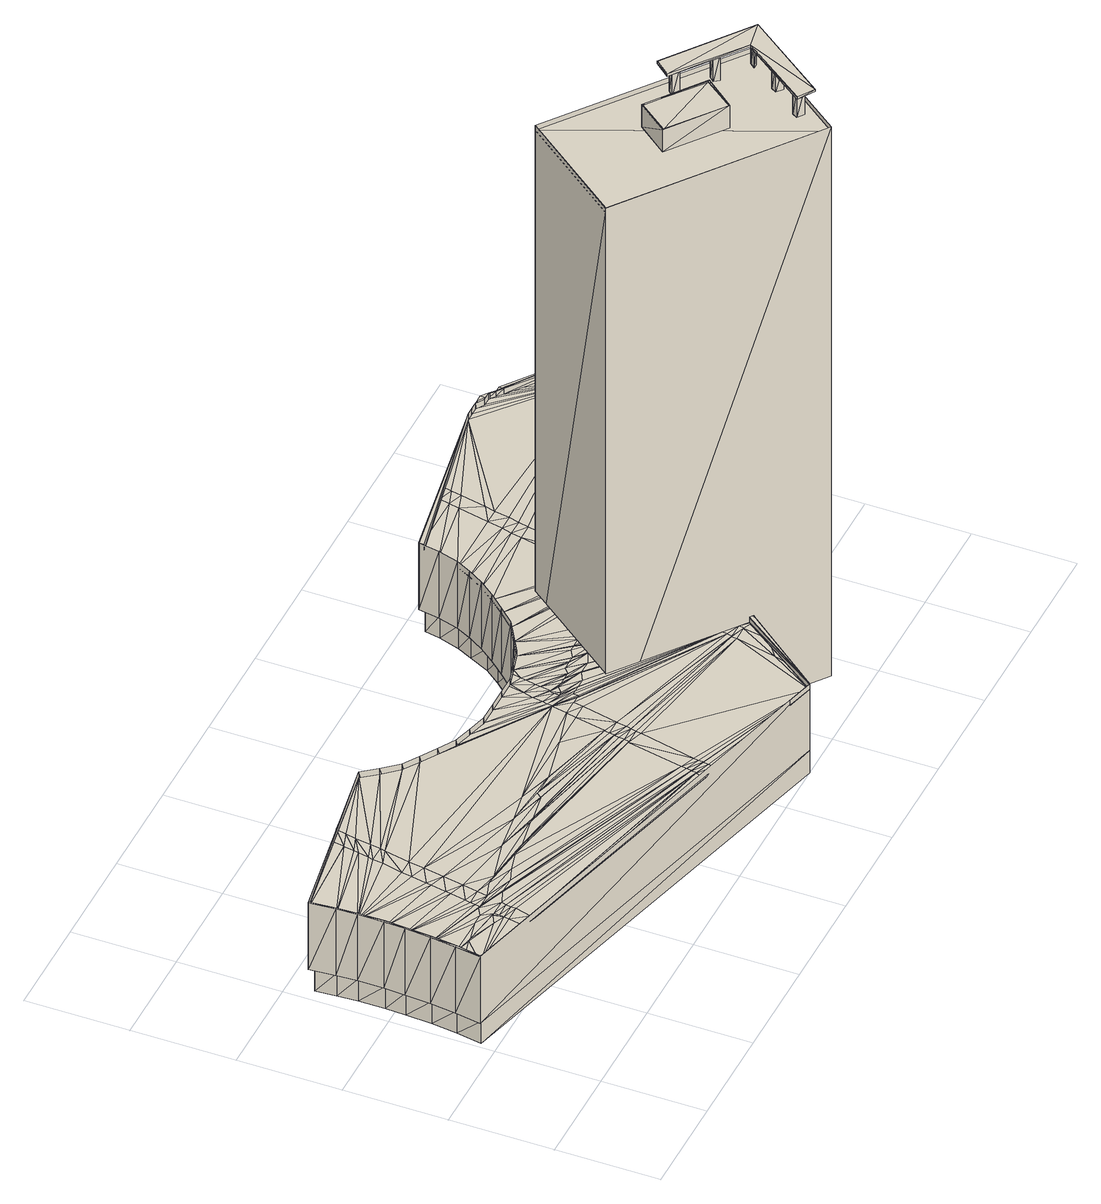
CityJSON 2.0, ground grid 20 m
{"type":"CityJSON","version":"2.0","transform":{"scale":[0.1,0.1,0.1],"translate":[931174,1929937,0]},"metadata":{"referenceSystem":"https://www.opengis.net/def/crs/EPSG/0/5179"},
"CityObjects":{
"building1":{"type":"Building","geometry":[{"type":"MultiSurface","lod":"3","boundaries":[[[0,1,2]],[[3,2,1]],[[2,3,4]],[[5,4,3]],[[4,5,6]],[[7,6,5]],[[6,7,8]],[[9,8,7]],[[8,9,10]],[[11,10,9]],[[10,11,12]],[[13,12,11]],[[12,13,14]],[[15,14,13]],[[14,15,16]],[[17,16,15]],[[16,17,18]],[[19,18,17]],[[18,19,20]],[[21,20,19]],[[20,21,22]],[[23,22,21]],[[22,23,24]],[[25,24,23]],[[24,25,26]],[[27,26,25]],[[26,27,28]],[[29,28,27]],[[28,29,30]],[[31,30,29]],[[30,31,32]],[[33,32,31]],[[32,33,34]],[[35,34,33]],[[34,35,36]],[[37,36,35]],[[36,37,38]],[[39,38,37]],[[38,39,40]],[[41,40,39]],[[40,41,42]],[[43,42,41]],[[42,43,44]],[[45,44,43]],[[44,45,46]],[[47,46,45]],[[46,47,48]],[[49,48,47]],[[48,49,50]],[[51,50,49]],[[50,51,52]],[[53,52,51]],[[52,53,54]],[[55,54,53]],[[54,55,56]],[[57,56,55]],[[56,57,58]],[[59,58,57]],[[58,59,60]],[[61,60,59]],[[60,61,62]],[[63,62,61]],[[62,63,64]],[[65,64,63]],[[64,65,66]],[[67,66,65]],[[66,67,68]],[[69,68,67]],[[68,69,70]],[[71,70,69]],[[70,71,72]],[[73,72,71]],[[72,73,74]],[[75,74,73]],[[74,75,76]],[[77,76,75]],[[76,77,78]],[[79,78,77]],[[78,79,80]],[[81,80,79]],[[80,81,82]],[[83,82,81]],[[82,83,84]],[[85,84,83]],[[84,85,86]],[[87,86,85]],[[86,87,88]],[[89,88,87]],[[88,89,90]],[[91,90,89]],[[90,91,92]],[[93,92,91]],[[92,93,94]],[[95,94,93]],[[94,95,96]],[[97,96,95]],[[96,97,0]],[[1,0,97]],[[57,55,59]],[[59,55,61]],[[37,35,39]],[[35,33,39]],[[33,31,39]],[[31,29,39]],[[29,27,39]],[[27,25,39]],[[39,25,41]],[[41,25,43]],[[43,25,45]],[[45,25,47]],[[47,25,49]],[[49,25,51]],[[51,25,53]],[[53,25,55]],[[55,25,61]],[[61,25,63]],[[63,25,65]],[[65,25,67]],[[25,23,67]],[[67,23,69]],[[69,23,71]],[[71,23,73]],[[23,21,73]],[[73,21,75]],[[75,21,77]],[[77,21,79]],[[79,21,81]],[[81,21,83]],[[83,21,85]],[[85,21,87]],[[87,21,89]],[[89,21,91]],[[91,21,93]],[[17,15,19]],[[15,13,19]],[[13,11,19]],[[19,11,21]],[[11,9,21]],[[9,7,21]],[[21,7,93]],[[93,7,95]],[[95,7,97]],[[97,7,1]],[[7,5,1]],[[5,3,1]],[[98,99,100]],[[101,100,99]],[[100,101,102]],[[103,102,101]],[[102,103,104]],[[105,104,103]],[[104,105,106]],[[107,106,105]],[[106,107,108]],[[109,108,107]],[[108,109,110]],[[111,110,109]],[[110,111,112]],[[113,112,111]],[[112,113,114]],[[115,114,113]],[[114,115,116]],[[117,116,115]],[[116,117,118]],[[119,118,117]],[[118,119,120]],[[121,120,119]],[[120,121,122]],[[123,122,121]],[[122,123,124]],[[125,124,123]],[[124,125,126]],[[127,126,125]],[[126,127,128]],[[129,128,127]],[[128,129,130]],[[131,130,129]],[[130,131,132]],[[133,132,131]],[[132,133,134]],[[135,134,133]],[[134,135,136]],[[137,136,135]],[[136,137,138]],[[139,138,137]],[[138,139,140]],[[141,140,139]],[[140,141,47]],[[142,47,141]],[[47,142,143]],[[144,143,142]],[[143,144,145]],[[146,145,144]],[[145,146,147]],[[148,147,146]],[[147,148,149]],[[150,149,148]],[[149,150,151]],[[152,151,150]],[[151,152,153]],[[154,153,152]],[[153,154,155]],[[156,155,154]],[[155,156,157]],[[158,157,156]],[[157,158,159]],[[160,159,158]],[[159,160,161]],[[162,161,160]],[[161,162,163]],[[164,163,162]],[[163,164,165]],[[166,165,164]],[[165,166,167]],[[168,167,166]],[[167,168,169]],[[170,169,168]],[[169,170,171]],[[172,171,170]],[[171,172,173]],[[174,173,172]],[[173,174,175]],[[176,175,174]],[[175,176,177]],[[178,177,176]],[[177,178,179]],[[180,179,178]],[[179,180,181]],[[182,181,180]],[[181,182,183]],[[184,183,182]],[[183,184,185]],[[186,185,184]],[[185,186,187]],[[188,187,186]],[[187,188,189]],[[190,189,188]],[[189,190,191]],[[192,191,190]],[[191,192,193]],[[194,193,192]],[[193,194,98]],[[99,98,194]],[[154,152,156]],[[156,152,158]],[[131,129,133]],[[129,127,133]],[[127,125,133]],[[133,125,135]],[[135,125,137]],[[125,123,137]],[[137,123,139]],[[139,123,141]],[[141,123,142]],[[142,123,144]],[[144,123,146]],[[146,123,148]],[[148,123,150]],[[150,123,152]],[[152,123,158]],[[158,123,160]],[[160,123,162]],[[162,123,164]],[[123,121,164]],[[164,121,166]],[[166,121,168]],[[168,121,170]],[[121,119,170]],[[170,119,172]],[[172,119,174]],[[174,119,176]],[[176,119,178]],[[178,119,180]],[[180,119,182]],[[182,119,184]],[[184,119,186]],[[186,119,188]],[[188,119,190]],[[115,113,117]],[[113,111,117]],[[111,109,117]],[[117,109,119]],[[109,107,119]],[[107,105,119]],[[119,105,190]],[[190,105,192]],[[192,105,194]],[[194,105,99]],[[105,103,99]],[[103,101,99]],[[195,0,196]],[[2,196,0]],[[197,195,198]],[[196,198,195]],[[199,197,200]],[[198,200,197]],[[196,2,201]],[[4,201,2]],[[198,196,202]],[[201,202,196]],[[200,198,203]],[[202,203,198]],[[201,4,204]],[[6,204,4]],[[202,201,205]],[[204,205,201]],[[203,202,206]],[[205,206,202]],[[204,6,207]],[[8,207,6]],[[205,204,208]],[[207,208,204]],[[206,205,209]],[[208,209,205]],[[207,8,210]],[[10,210,8]],[[208,207,211]],[[210,211,207]],[[209,208,212]],[[211,212,208]],[[210,10,213]],[[12,213,10]],[[211,210,214]],[[213,214,210]],[[212,211,215]],[[214,215,211]],[[213,12,216]],[[14,216,12]],[[214,213,217]],[[216,217,213]],[[215,214,218]],[[217,218,214]],[[216,14,219]],[[16,219,14]],[[217,216,220]],[[219,220,216]],[[218,217,221]],[[220,221,217]],[[219,16,222]],[[18,222,16]],[[220,219,223]],[[222,223,219]],[[221,220,224]],[[223,224,220]],[[222,18,225]],[[20,225,18]],[[223,222,226]],[[225,226,222]],[[224,223,227]],[[226,227,223]],[[225,20,228]],[[22,228,20]],[[226,225,229]],[[228,229,225]],[[227,226,230]],[[229,230,226]],[[228,22,231]],[[24,231,22]],[[229,228,232]],[[231,232,228]],[[230,229,233]],[[232,233,229]],[[231,24,234]],[[235,234,24]],[[232,231,236]],[[234,236,231]],[[233,232,237]],[[236,237,232]],[[234,235,238]],[[28,238,235]],[[236,234,239]],[[238,239,234]],[[237,236,240]],[[239,240,236]],[[238,28,241]],[[242,241,28]],[[239,238,243]],[[241,243,238]],[[240,239,244]],[[243,244,239]],[[241,242,245]],[[246,245,242]],[[243,241,247]],[[245,247,241]],[[244,243,248]],[[247,248,243]],[[245,246,249]],[[250,249,246]],[[247,245,251]],[[249,251,245]],[[248,247,252]],[[251,252,247]],[[249,250,253]],[[254,253,250]],[[251,249,255]],[[253,255,249]],[[252,251,256]],[[255,256,251]],[[253,254,257]],[[258,257,254]],[[255,253,259]],[[257,259,253]],[[256,255,260]],[[259,260,255]],[[257,258,261]],[[262,261,258]],[[259,257,263]],[[261,263,257]],[[260,259,264]],[[263,264,259]],[[261,262,265]],[[266,265,262]],[[263,261,267]],[[265,267,261]],[[264,263,268]],[[267,268,263]],[[265,266,46]],[[269,46,266]],[[267,265,270]],[[46,270,265]],[[268,267,271]],[[270,271,267]],[[46,269,272]],[[273,272,269]],[[270,46,274]],[[272,274,46]],[[271,270,275]],[[274,275,270]],[[272,273,276]],[[277,276,273]],[[274,272,278]],[[276,278,272]],[[275,274,279]],[[278,279,274]],[[276,277,280]],[[278,276,281]],[[280,281,276]],[[279,278,281]],[[281,280,282]],[[283,282,280]],[[54,284,283]],[[282,283,285]],[[284,285,283]],[[285,286,282]],[[284,54,287]],[[56,287,54]],[[285,284,288]],[[287,288,284]],[[286,285,289]],[[288,289,285]],[[195,197,0]],[[199,0,197]],[[287,56,288]],[[289,288,56]],[[290,291,292]],[[293,292,291]],[[292,293,294]],[[295,294,293]],[[294,295,296]],[[297,296,295]],[[296,297,298]],[[299,298,297]],[[298,299,300]],[[301,300,299]],[[300,301,290]],[[291,290,301]],[[295,293,297]],[[297,293,299]],[[293,291,299]],[[291,301,299]],[[300,290,298]],[[290,292,298]],[[294,296,292]],[[292,296,298]],[[302,303,304]],[[305,304,303]],[[304,305,306]],[[307,306,305]],[[306,307,308]],[[309,308,307]],[[308,309,302]],[[303,302,309]],[[310,311,312]],[[313,312,311]],[[312,313,314]],[[315,314,313]],[[314,315,316]],[[317,316,315]],[[316,317,310]],[[311,310,317]],[[318,319,320]],[[321,320,319]],[[320,321,322]],[[323,322,321]],[[322,323,324]],[[325,324,323]],[[324,325,318]],[[319,318,325]],[[326,327,328]],[[329,328,327]],[[328,329,330]],[[331,330,329]],[[330,331,332]],[[333,332,331]],[[332,333,326]],[[327,326,333]],[[334,335,336]],[[337,336,335]],[[336,337,338]],[[339,338,337]],[[338,339,340]],[[341,340,339]],[[340,341,334]],[[335,334,341]],[[305,303,307]],[[309,307,303]],[[313,311,315]],[[317,315,311]],[[321,319,323]],[[325,323,319]],[[329,327,331]],[[333,331,327]],[[337,335,339]],[[341,339,335]],[[304,306,302]],[[308,302,306]],[[312,314,310]],[[316,310,314]],[[320,322,318]],[[324,318,322]],[[328,330,326]],[[332,326,330]],[[336,338,334]],[[340,334,338]],[[342,343,344]],[[345,344,343]],[[346,347,348]],[[349,348,347]],[[350,351,352]],[[352,351,353]],[[353,351,354]],[[355,356,351]],[[351,356,354]],[[354,356,357]],[[357,356,358]],[[356,359,358]],[[358,359,360]],[[360,359,361]],[[359,362,361]],[[361,362,363]],[[362,364,363]],[[365,366,367]],[[367,366,368]],[[366,369,368]],[[369,370,368]],[[368,370,371]],[[370,372,371]],[[372,373,371]],[[371,373,374]],[[373,375,374]],[[374,375,376]],[[375,377,376]],[[376,377,378]],[[377,379,378]],[[378,379,380]],[[379,381,380]],[[380,381,382]],[[381,383,382]],[[382,383,384]],[[383,385,384]],[[385,386,384]],[[384,386,387]],[[386,388,387]],[[388,389,387]],[[387,389,390]],[[389,391,390]],[[390,391,392]],[[391,393,392]],[[393,394,392]],[[395,221,396]],[[221,397,396]],[[397,398,396]],[[396,398,399]],[[398,400,399]],[[399,400,401]],[[400,402,401]],[[401,402,403]],[[403,402,404]],[[405,406,407]],[[406,408,407]],[[408,409,407]],[[407,409,410]],[[409,411,410]],[[410,411,412]],[[411,413,412]],[[412,413,414]],[[413,415,414]],[[414,415,402]],[[415,416,402]],[[402,416,404]],[[404,416,417]],[[416,418,417]],[[417,418,419]],[[418,420,419]],[[419,420,394]],[[420,421,394]],[[421,422,394]],[[394,422,392]],[[422,423,392]],[[423,424,392]],[[392,424,425]],[[424,426,425]],[[426,427,425]],[[427,428,425]],[[425,428,429]],[[428,430,429]],[[430,431,429]],[[431,432,429]],[[432,433,429]],[[429,433,434]],[[433,435,434]],[[435,436,434]],[[436,437,434]],[[437,438,434]],[[434,438,439]],[[438,440,439]],[[440,441,439]],[[441,442,439]],[[442,443,439]],[[439,443,444]],[[443,445,444]],[[445,446,444]],[[446,447,444]],[[447,448,444]],[[444,448,449]],[[450,451,452]],[[451,453,452]],[[452,453,454]],[[454,453,455]],[[455,453,456]],[[453,457,456]],[[456,457,458]],[[457,459,458]],[[458,459,460]],[[459,461,460]],[[460,461,462]],[[462,461,463]],[[461,464,463]],[[463,464,465]],[[464,466,465]],[[465,466,467]],[[466,468,467]],[[467,468,469]],[[469,468,470]],[[468,471,470]],[[470,471,472]],[[472,471,473]],[[473,471,474]],[[471,475,474]],[[474,475,476]],[[476,475,477]],[[475,478,477]],[[477,478,479]],[[479,478,480]],[[478,481,480]],[[480,481,482]],[[481,483,482]],[[482,483,448]],[[483,484,448]],[[448,484,449]],[[484,485,449]],[[485,486,449]],[[449,486,487]],[[486,488,487]],[[487,488,489]],[[488,490,489]],[[490,491,489]],[[489,491,364]],[[491,492,364]],[[492,493,364]],[[364,493,363]],[[493,494,363]],[[363,494,495]],[[494,496,495]],[[496,497,495]],[[495,497,498]],[[498,497,499]],[[499,497,500]],[[497,501,500]],[[500,501,502]],[[502,501,503]],[[503,501,504]],[[501,505,504]],[[504,505,506]],[[505,507,506]],[[506,507,508]],[[507,509,508]],[[508,509,510]],[[510,509,511]],[[511,509,512]],[[512,509,513]],[[509,514,513]],[[514,515,513]],[[513,515,516]],[[516,515,517]],[[517,515,518]],[[515,519,518]],[[518,519,520]],[[519,521,520]],[[520,521,522]],[[521,523,522]],[[522,523,524]],[[524,523,525]],[[523,526,525]],[[525,526,527]],[[526,528,527]],[[527,528,529]],[[528,530,529]],[[529,530,531]],[[531,530,532]],[[530,533,532]],[[532,533,534]],[[533,535,534]],[[534,535,536]],[[537,538,539]],[[538,540,539]],[[539,540,541]],[[540,542,541]],[[541,542,543]],[[543,542,544]],[[544,542,545]],[[542,546,545]],[[545,546,547]],[[546,548,547]],[[547,548,549]],[[549,548,550]],[[550,548,551]],[[551,548,552]],[[552,548,553]],[[548,554,553]],[[553,554,555]],[[554,556,555]],[[555,556,557]],[[557,556,558]],[[558,556,559]],[[559,556,560]],[[556,561,560]],[[560,561,562]],[[562,561,563]],[[561,564,563]],[[563,564,535]],[[564,565,535]],[[565,566,535]],[[535,566,536]],[[536,566,567]],[[566,568,567]],[[567,568,569]],[[569,568,570]],[[568,571,570]],[[570,571,572]],[[572,571,573]],[[571,574,573]],[[574,575,573]],[[573,575,576]],[[577,578,579]],[[578,580,579]],[[579,580,581]],[[580,582,581]],[[581,582,575]],[[575,582,576]],[[576,582,583]],[[584,585,586]],[[585,587,586]],[[586,587,588]],[[587,589,588]],[[588,589,590]],[[589,591,590]],[[590,591,592]],[[592,591,593]],[[591,594,593]],[[593,594,595]],[[594,596,595]],[[595,596,597]],[[596,598,597]],[[597,598,599]],[[598,600,599]],[[599,600,601]],[[601,600,582]],[[600,602,582]],[[582,602,583]],[[538,227,540]],[[540,227,542]],[[542,227,546]],[[546,227,548]],[[548,227,554]],[[554,227,556]],[[556,227,561]],[[561,227,564]],[[564,227,565]],[[227,230,565]],[[565,230,566]],[[566,230,568]],[[568,230,571]],[[571,230,574]],[[574,230,575]],[[575,230,581]],[[581,230,579]],[[230,577,579]],[[355,603,356]],[[356,603,359]],[[603,604,359]],[[359,604,362]],[[604,605,362]],[[362,605,364]],[[605,606,364]],[[364,606,489]],[[606,607,489]],[[489,607,487]],[[607,608,487]],[[608,609,487]],[[487,609,449]],[[367,368,199]],[[368,371,199]],[[371,374,199]],[[199,374,610]],[[374,376,610]],[[610,376,611]],[[376,378,611]],[[611,378,609]],[[378,380,609]],[[609,380,449]],[[380,382,449]],[[449,382,444]],[[444,382,439]],[[382,384,439]],[[439,384,434]],[[384,387,434]],[[434,387,429]],[[387,390,429]],[[429,390,425]],[[425,390,392]],[[535,533,563]],[[563,533,562]],[[533,530,562]],[[530,528,562]],[[562,528,560]],[[528,526,560]],[[560,526,559]],[[526,523,559]],[[523,521,559]],[[559,521,558]],[[521,519,558]],[[558,519,557]],[[519,515,557]],[[515,514,557]],[[557,514,555]],[[514,509,555]],[[555,509,553]],[[509,507,553]],[[507,505,553]],[[553,505,552]],[[505,501,552]],[[501,497,552]],[[552,497,551]],[[497,496,551]],[[551,496,550]],[[496,494,550]],[[494,493,550]],[[493,492,550]],[[492,491,550]],[[491,490,550]],[[490,488,550]],[[488,486,550]],[[550,486,549]],[[486,485,549]],[[451,224,453]],[[453,224,457]],[[457,224,459]],[[459,224,461]],[[461,224,464]],[[464,224,466]],[[537,539,224]],[[539,541,224]],[[224,541,466]],[[466,541,468]],[[468,541,471]],[[541,543,471]],[[543,544,471]],[[471,544,475]],[[475,544,478]],[[544,545,478]],[[478,545,481]],[[545,547,481]],[[481,547,483]],[[483,547,484]],[[547,549,484]],[[484,549,485]],[[405,407,221]],[[407,410,221]],[[410,412,221]],[[221,412,397]],[[397,412,398]],[[398,412,400]],[[412,414,400]],[[400,414,402]],[[582,580,601]],[[578,233,580]],[[580,233,601]],[[601,233,599]],[[599,233,597]],[[597,233,595]],[[595,233,593]],[[593,233,592]],[[612,613,614]],[[614,613,615]],[[615,613,616]],[[616,613,240]],[[240,613,617]],[[617,613,233]],[[613,618,233]],[[618,619,233]],[[619,620,233]],[[620,270,233]],[[270,621,233]],[[621,622,233]],[[622,623,233]],[[623,286,233]],[[233,286,592]],[[592,286,590]],[[590,286,588]],[[588,286,586]],[[286,584,586]],[[406,450,408]],[[450,452,408]],[[408,452,409]],[[452,454,409]],[[409,454,411]],[[411,454,413]],[[454,455,413]],[[413,455,415]],[[455,456,415]],[[456,458,415]],[[415,458,416]],[[416,458,418]],[[458,460,418]],[[418,460,420]],[[420,460,421]],[[460,462,421]],[[421,462,422]],[[422,462,423]],[[462,463,423]],[[423,463,424]],[[424,463,426]],[[463,465,426]],[[426,465,427]],[[465,467,427]],[[427,467,428]],[[428,467,430]],[[467,469,430]],[[430,469,431]],[[469,470,431]],[[431,470,432]],[[432,470,433]],[[470,472,433]],[[433,472,435]],[[472,473,435]],[[435,473,436]],[[473,474,436]],[[436,474,437]],[[474,476,437]],[[437,476,438]],[[438,476,440]],[[440,476,441]],[[476,477,441]],[[441,477,442]],[[477,479,442]],[[442,479,443]],[[443,479,445]],[[479,480,445]],[[445,480,446]],[[446,480,447]],[[480,482,447]],[[447,482,448]],[[365,200,366]],[[366,200,369]],[[200,203,369]],[[369,203,370]],[[370,203,372]],[[203,206,372]],[[372,206,373]],[[373,206,375]],[[375,206,377]],[[377,206,379]],[[379,206,381]],[[381,206,383]],[[383,206,385]],[[206,209,385]],[[385,209,386]],[[386,209,388]],[[209,212,388]],[[388,212,389]],[[389,212,391]],[[391,212,393]],[[212,215,393]],[[393,215,394]],[[394,215,419]],[[419,215,417]],[[417,215,404]],[[404,215,403]],[[215,218,403]],[[403,218,401]],[[401,218,399]],[[399,218,396]],[[218,395,396]],[[585,289,587]],[[289,624,587]],[[587,624,589]],[[624,625,589]],[[589,625,591]],[[591,625,594]],[[625,626,594]],[[594,626,596]],[[626,627,596]],[[596,627,598]],[[627,628,598]],[[598,628,600]],[[600,628,602]],[[602,628,583]],[[628,629,583]],[[583,629,576]],[[576,629,573]],[[629,630,573]],[[573,630,572]],[[572,630,570]],[[570,630,569]],[[630,631,569]],[[569,631,567]],[[567,631,536]],[[536,631,534]],[[534,631,532]],[[532,631,531]],[[631,632,531]],[[531,632,529]],[[529,632,527]],[[527,632,525]],[[525,632,524]],[[632,633,524]],[[524,633,522]],[[522,633,520]],[[520,633,518]],[[518,633,517]],[[350,352,633]],[[633,352,517]],[[517,352,516]],[[352,353,516]],[[516,353,513]],[[513,353,512]],[[512,353,511]],[[353,354,511]],[[511,354,510]],[[354,357,510]],[[510,357,508]],[[508,357,506]],[[506,357,504]],[[504,357,503]],[[357,358,503]],[[503,358,502]],[[358,360,502]],[[502,360,500]],[[500,360,499]],[[360,361,499]],[[499,361,498]],[[361,363,498]],[[498,363,495]],[[634,635,636]],[[637,636,635]],[[636,637,638]],[[639,638,637]],[[638,639,640]],[[641,640,639]],[[640,641,634]],[[635,634,641]],[[637,635,639]],[[641,639,635]],[[636,642,634]],[[344,634,643]],[[642,643,634]],[[643,342,344]],[[642,636,638]],[[643,642,343]],[[638,343,642]],[[342,643,343]],[[343,638,345]],[[640,345,638]],[[345,640,344]],[[634,344,640]],[[644,645,646]],[[647,646,645]],[[648,649,644]],[[645,644,649]],[[650,651,648]],[[649,648,651]],[[646,647,650]],[[651,650,647]],[[650,648,646]],[[644,646,648]],[[652,647,645]],[[649,653,645]],[[653,649,654]],[[651,654,649]],[[654,651,652]],[[647,652,651]],[[348,652,346]],[[645,346,652]],[[346,645,347]],[[653,347,645]],[[347,653,349]],[[654,349,653]],[[349,654,348]],[[652,348,654]]]}]}
},
"vertices":[
[376,620,200],[376,620,50],[20,560,200],[20,560,50],[24,510,200],[24,510,50],[26,470,200],[26,470,50],[26,420,200],[26,420,50],[24,380,200],[24,380,50],[20,330,200],[20,330,50],[14,280,200],[14,280,50],[6,230,200],[6,230,50],[904,0,200],[904,0,50],[1031,160,200],[1031,160,50],[1256,320,200],[1256,320,50],[1521,670,200],[1521,670,50],[1528,680,200],[1528,680,50],[1531,690,200],[1531,690,50],[1534,700,200],[1534,700,50],[1534,710,200],[1534,710,50],[1533,710,200],[1533,710,50],[1529,720,200],[1529,720,50],[1523,730,200],[1523,730,50],[1438,790,200],[1438,790,50],[1424,800,200],[1424,800,50],[1409,810,200],[1409,810,50],[1394,820,200],[1394,820,50],[1378,820,200],[1378,820,50],[1362,830,200],[1362,830,50],[1346,830,200],[1346,830,50],[1330,830,200],[1330,830,50],[980,770,200],[980,770,50],[973,730,200],[973,730,50],[961,690,200],[961,690,50],[946,660,200],[946,660,50],[927,630,200],[927,630,50],[904,600,200],[904,600,50],[878,570,200],[878,570,50],[849,540,200],[849,540,50],[816,520,200],[816,520,50],[783,500,200],[783,500,50],[746,490,200],[746,490,50],[709,480,200],[709,480,50],[672,480,200],[672,480,50],[634,480,200],[634,480,50],[596,480,200],[596,480,50],[558,490,200],[558,490,50],[522,500,200],[522,500,50],[488,520,200],[488,520,50],[456,540,200],[456,540,50],[426,560,200],[426,560,50],[399,590,200],[399,590,50],[374,620,50],[374,620,0],[26,550,50],[26,550,0],[29,510,50],[29,510,0],[31,470,50],[31,470,0],[31,420,50],[31,420,0],[29,380,50],[29,380,0],[26,330,50],[26,330,0],[20,280,50],[20,280,0],[12,230,50],[12,230,0],[903,0,50],[903,0,0],[1027,170,50],[1027,170,0],[1252,320,50],[1252,320,0],[1514,670,50],[1514,670,0],[1520,670,50],[1520,670,0],[1523,690,50],[1523,690,0],[1524,700,50],[1524,700,0],[1523,710,50],[1523,710,0],[1519,720,50],[1519,720,0],[1513,730,50],[1513,730,0],[1504,740,50],[1504,740,0],[1418,800,50],[1418,800,0],[1406,810,50],[1406,810,0],[1394,820,0],[1382,820,50],[1382,820,0],[1369,820,50],[1369,820,0],[1356,820,50],[1356,820,0],[1343,820,50],[1343,820,0],[1329,820,50],[1329,820,0],[984,760,50],[984,760,0],[978,730,50],[978,730,0],[966,690,50],[966,690,0],[951,660,50],[951,660,0],[931,620,50],[931,620,0],[908,590,50],[908,590,0],[881,560,50],[881,560,0],[852,540,50],[852,540,0],[819,520,50],[819,520,0],[784,500,50],[784,500,0],[748,490,50],[748,490,0],[711,480,50],[711,480,0],[673,470,50],[673,470,0],[633,470,50],[633,470,0],[594,480,50],[594,480,0],[556,490,50],[556,490,0],[520,500,50],[520,500,0],[486,510,50],[486,510,0],[453,540,50],[453,540,0],[424,560,50],[424,560,0],[397,590,50],[397,590,0],[377,620,200],[23,560,200],[377,620,188],[23,560,188],[376,620,188],[20,560,188],[27,510,200],[27,510,188],[24,510,188],[29,470,200],[29,470,188],[26,470,188],[29,420,200],[29,420,188],[26,420,188],[27,380,200],[27,380,188],[24,380,188],[23,330,200],[23,330,188],[20,330,188],[18,280,200],[18,280,188],[14,280,188],[9,230,200],[9,230,188],[6,230,188],[903,0,200],[903,0,188],[904,0,188],[1028,170,200],[1028,170,188],[1031,160,188],[1253,320,200],[1253,320,188],[1256,320,188],[1519,670,200],[1519,670,188],[1521,670,188],[1524,680,200],[1527,680,200],[1524,680,188],[1527,680,188],[1528,690,200],[1528,690,188],[1531,690,188],[1528,700,200],[1531,700,200],[1528,700,188],[1531,700,188],[1527,710,200],[1530,710,200],[1527,710,188],[1530,710,188],[1523,720,200],[1526,720,200],[1523,720,188],[1526,720,188],[1518,730,200],[1520,730,200],[1518,730,188],[1520,730,188],[1509,730,200],[1512,740,200],[1509,730,188],[1512,740,188],[1418,800,200],[1419,810,200],[1418,800,188],[1419,810,188],[1406,810,200],[1408,810,200],[1406,810,188],[1408,810,188],[1396,820,200],[1394,820,188],[1396,820,188],[1383,820,200],[1383,830,200],[1383,820,188],[1383,830,188],[1369,830,200],[1370,830,200],[1369,830,188],[1370,830,188],[1357,830,200],[1357,830,188],[1344,830,188],[1344,830,200],[1331,830,200],[1331,830,188],[1330,830,188],[980,760,200],[980,760,188],[980,770,188],[1113,360,1295],[1113,360,1290],[1242,260,1295],[1242,260,1290],[1146,130,1295],[1146,130,1290],[1178,110,1295],[1178,110,1290],[1298,270,1295],[1298,270,1290],[1138,390,1295],[1138,390,1290],[1173,150,1290],[1173,150,1230],[1167,140,1290],[1167,140,1230],[1179,130,1290],[1179,130,1230],[1185,140,1290],[1185,140,1230],[1221,210,1290],[1221,210,1230],[1215,200,1290],[1215,200,1230],[1227,190,1290],[1227,190,1230],[1233,200,1290],[1233,200,1230],[1197,310,1290],[1197,310,1230],[1205,300,1290],[1205,300,1230],[1214,310,1290],[1214,310,1230],[1206,320,1290],[1206,320,1230],[1134,360,1290],[1134,360,1230],[1143,350,1290],[1143,350,1230],[1152,360,1290],[1152,360,1230],[1144,370,1290],[1144,370,1230],[1259,260,1290],[1259,260,1230],[1267,260,1290],[1267,260,1230],[1276,270,1290],[1276,270,1230],[1268,270,1290],[1268,270,1230],[801,340,1230],[1156,70,1230],[955,540,1230],[1309,270,1230],[1084,230,1288],[1129,290,1288],[981,310,1288],[1027,370,1288],[737,490,188],[709,480,188],[732,470,188],[731,460,188],[726,440,188],[704,480,188],[699,450,188],[724,430,188],[721,410,188],[693,430,188],[719,410,188],[717,400,188],[689,410,188],[716,390,188],[687,400,188],[200,590,188],[197,570,188],[232,600,188],[228,580,188],[196,570,188],[193,550,188],[224,560,188],[191,540,188],[187,520,188],[220,530,188],[184,510,188],[216,510,188],[182,490,188],[214,500,188],[173,450,188],[203,450,188],[169,430,188],[198,420,188],[163,400,188],[191,380,188],[162,390,188],[156,360,188],[184,340,188],[154,350,188],[149,320,188],[178,310,188],[146,310,188],[174,290,188],[145,300,188],[143,290,188],[11,260,188],[49,270,188],[109,250,188],[111,250,188],[56,270,188],[129,260,188],[58,270,188],[136,260,188],[99,280,188],[121,280,188],[125,200,188],[154,190,188],[126,200,188],[155,190,188],[155,200,188],[132,230,188],[163,230,188],[134,240,188],[163,240,188],[136,250,188],[165,250,188],[168,260,188],[138,290,188],[193,270,188],[141,290,188],[196,270,188],[198,270,188],[226,270,188],[228,270,188],[256,280,188],[207,300,188],[294,290,188],[296,290,188],[313,290,188],[228,300,188],[314,290,188],[321,290,188],[323,290,188],[384,300,188],[308,320,188],[385,300,188],[393,300,188],[395,300,188],[451,310,188],[382,330,188],[452,310,188],[460,320,188],[462,320,188],[504,320,188],[441,340,188],[505,320,188],[507,320,188],[601,340,188],[678,360,188],[684,390,188],[616,70,188],[646,70,188],[619,90,188],[649,80,188],[620,90,188],[621,90,188],[622,100,188],[651,90,188],[623,100,188],[652,90,188],[624,110,188],[653,100,188],[625,110,188],[626,120,188],[654,110,188],[649,230,188],[679,220,188],[650,230,188],[680,230,188],[651,230,188],[653,240,188],[683,240,188],[654,240,188],[654,250,188],[656,260,188],[686,250,188],[657,260,188],[659,270,188],[689,270,188],[660,280,188],[661,280,188],[690,270,188],[674,340,188],[705,340,188],[709,360,188],[721,360,188],[725,360,188],[685,390,188],[729,360,188],[686,390,188],[729,370,188],[737,370,188],[738,370,188],[749,370,188],[750,370,188],[717,390,188],[751,370,188],[768,370,188],[718,390,188],[724,390,188],[736,400,188],[788,380,188],[744,400,188],[748,400,188],[759,400,188],[789,380,188],[760,400,188],[790,380,188],[761,400,188],[813,380,188],[773,400,188],[776,400,188],[787,410,188],[788,410,188],[815,380,188],[839,390,188],[804,410,188],[806,410,188],[816,410,188],[840,390,188],[817,410,188],[841,390,188],[818,410,188],[866,390,188],[836,420,188],[846,420,188],[867,390,188],[847,420,188],[869,390,188],[849,420,188],[893,390,188],[866,420,188],[876,420,188],[922,400,188],[899,430,188],[1034,420,188],[986,440,188],[955,70,188],[998,120,188],[961,90,188],[1008,170,188],[979,170,188],[1009,170,188],[979,180,188],[980,180,188],[981,180,188],[1010,180,188],[983,190,188],[1011,180,188],[984,190,188],[984,200,188],[985,200,188],[986,200,188],[986,210,188],[1012,180,188],[987,210,188],[1013,190,188],[988,210,188],[988,220,188],[989,220,188],[990,220,188],[1014,190,188],[991,230,188],[1008,300,188],[1032,270,188],[1061,410,188],[1062,410,188],[987,440,188],[1065,420,188],[1007,450,188],[1019,450,188],[1066,430,188],[1023,450,188],[1041,450,188],[1078,430,188],[1086,430,188],[1042,460,188],[1383,480,188],[1409,520,188],[1108,430,188],[1077,460,188],[1105,430,188],[1073,460,188],[1046,470,188],[1148,800,188],[1116,790,188],[1143,780,188],[1111,770,188],[1139,760,188],[1106,750,188],[1128,710,188],[1093,690,188],[1123,690,188],[1118,660,188],[1087,660,188],[1113,640,188],[1081,640,188],[1108,620,188],[1077,620,188],[1081,500,188],[1048,480,188],[1074,460,188],[1047,480,188],[672,480,188],[634,480,188],[596,480,188],[558,490,188],[522,500,188],[488,520,188],[456,540,188],[399,590,188],[426,560,188],[1529,720,188],[1523,730,188],[1533,710,188],[1534,710,188],[1534,700,188],[1528,680,188],[1438,790,188],[1424,800,188],[1409,810,188],[1378,820,188],[1362,830,188],[1346,830,188],[973,730,188],[961,690,188],[946,660,188],[927,630,188],[904,600,188],[878,570,188],[849,540,188],[816,520,188],[783,500,188],[746,490,188],[955,540,1240],[955,540,0],[801,340,1240],[801,340,0],[1156,70,1240],[1156,70,0],[1309,270,1240],[1309,270,0],[802,340,1240],[802,340,1230],[1084,230,1240],[1084,230,1290],[978,310,1240],[978,310,1290],[1133,290,1240],[1133,290,1290],[1026,370,1240],[1026,370,1290],[981,310,1290],[1129,290,1290],[1027,370,1290]
]}
